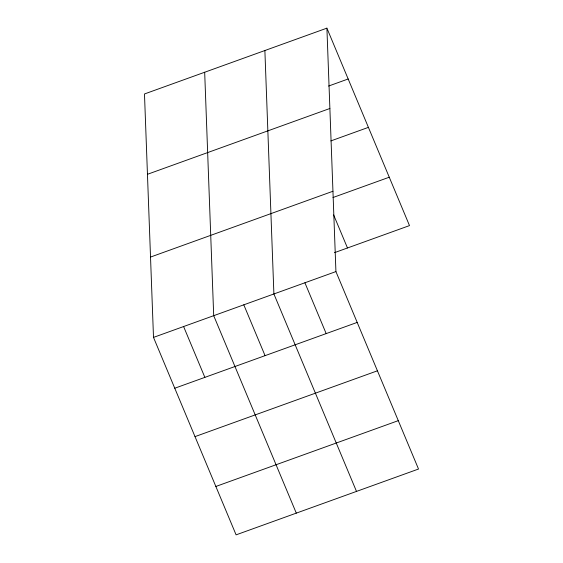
<?xml version="1.0" encoding="UTF-8"?>
<svg xmlns="http://www.w3.org/2000/svg" width="563" height="563" viewBox="0 0 563 563"><rect width="100%" height="100%" fill="white"/><g stroke="black" fill="none" stroke-linecap="round" stroke-linejoin="round"><path stroke-width="0.84" d="M326.906 28.15L144.48 93.965L153.502 337.399L236.094 534.85L418.52 469.035L335.928 271.584L326.906 28.15L409.498 225.601L334.457 252.674M328.581 86.055L348.166 78.982M147.457 174.298L329.883 108.483M330.868 140.912L368.406 127.365M150.525 257.066L332.951 191.251M332.951 197.536L389.258 177.218M153.502 337.399L335.928 271.584M174.762 388.231L357.188 322.416M195.002 436.621L377.428 370.799M215.854 486.467L398.28 420.652M333.641 214.918L347.477 247.98M304.914 282.774L326.181 333.606M356.499 491.415L273.899 293.963L264.877 50.529M243.8 304.822L265.067 355.654M296.3 513.132L213.701 315.681L204.679 72.247M183.601 326.54L204.869 377.372"/></g></svg>
